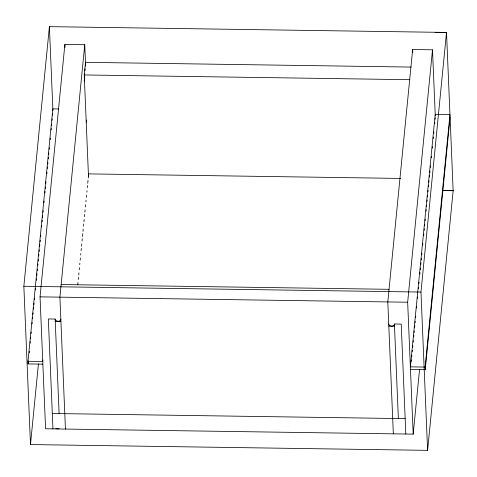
<?xml version="1.0" encoding="UTF-8"?>
<svg xmlns="http://www.w3.org/2000/svg" width="477" height="477" viewBox="0 0 477 477"><rect width="100%" height="100%" fill="white"/><g stroke="black" fill="none" stroke-linecap="round" stroke-linejoin="round"><path stroke-width="0.72" d="M23.85 286.272L49.399 26.646L446.514 32.436L453.15 190.728L427.601 450.354L30.486 444.564L23.85 286.272L420.964 292.061L446.514 32.436M42.864 364.136L28.119 363.921L28.006 361.286L52.846 108.869L58.749 108.959M28.119 363.921L28.405 360.958M29.21 352.819L29.353 351.34M30.158 343.196L30.301 341.717M30.594 338.753L30.737 337.275M31.1 333.572L31.249 332.093M32.048 323.949L32.197 322.47M32.561 318.767L32.704 317.288M32.996 314.325L33.146 312.846M33.509 309.144L33.652 307.665M33.945 304.702L34.088 303.223M34.451 299.52L34.6 298.042M35.399 289.903L35.548 288.418M36.347 280.279L36.496 278.795M36.783 275.837L37.003 273.613M37.295 270.656L37.439 269.177M37.802 265.474L37.951 263.996M38.243 261.032L38.387 259.554M38.75 255.851L38.899 254.372M39.192 251.409L39.335 249.93M39.698 246.227L39.847 244.749M40.134 241.785L40.283 240.307M40.646 236.604L40.789 235.125M41.594 226.98L41.737 225.502M42.101 221.799L42.25 220.32M42.542 217.357L42.686 215.878M43.049 212.176L43.198 210.697M43.997 202.558L44.14 201.073M44.945 192.935L45.088 191.45M45.381 188.493L45.53 187.008M45.893 183.311L46.036 181.826M46.835 173.688L46.984 172.209M47.348 168.506L47.491 167.028M47.783 164.064L47.933 162.585M48.296 158.883L48.439 157.404M48.732 154.441L48.881 152.962M49.244 149.259L49.387 147.781M50.186 139.636L50.335 138.157M51.134 130.012L51.283 128.534M51.576 125.57L51.719 124.092M52.082 120.389L52.231 118.91M52.595 115.207L52.738 113.729M419.527 369.735L413.189 434.136L45.577 428.775L40.044 296.861L64.89 44.45L84.745 44.737L85.633 66.047M30.486 444.564L38.416 363.939M42.9 360.016L42.757 361.5L28.006 361.286M84.745 44.737L59.905 297.153L65.432 429.061M88.478 176.079L84.238 74.949L85.478 62.326L411.156 67.072M84.334 77.143L84.673 73.643M84.954 70.834L85.156 68.73M85.437 65.927L85.574 64.526M84.697 76.541L84.423 79.343A2.844 2.194 5.6 0 1 84.089 80.44M84.512 81.543L84.656 80.142M86.373 122.231L86.587 120.067M77.763 284.68L77.984 282.456M78.276 279.498L78.496 277.274M78.711 275.056L78.932 272.832M79.224 269.875L79.438 267.651M79.731 264.693L79.88 263.215M80.172 260.251L80.386 258.033M80.679 255.07L80.822 253.591M81.114 250.628L81.334 248.41M81.555 246.186L81.77 243.968M82.062 241.004L82.282 238.786M82.497 236.562L82.789 233.605M83.01 231.381L83.231 229.163M83.523 226.199L83.737 223.981M83.958 221.763L84.173 219.539M84.465 216.576L84.685 214.358M84.906 212.14L85.121 209.916M85.413 206.958L85.633 204.734M85.926 201.777L86.069 200.292M86.361 197.335L86.581 195.111M86.874 192.153L87.017 190.669M87.309 187.711L87.524 185.487M87.744 183.269L88.036 180.306M88.257 178.088L88.472 175.87M435.268 115.768L432.502 49.811L412.647 49.519L387.807 301.929L393.334 433.843M413.189 434.136L407.662 302.221L432.502 49.811M411.281 361.351L411.43 359.873M411.723 356.915L411.866 355.431M412.229 351.734L412.378 350.249M412.665 347.292L412.814 345.807M413.177 342.11L413.32 340.626M413.684 336.929L413.833 335.444M414.125 332.487L414.269 331.008M414.632 327.305L414.781 325.827M415.073 322.863L415.217 321.385M415.58 317.682L415.729 316.203M416.528 308.059L416.671 306.58M417.476 298.435L417.619 296.956M418.424 288.812L418.567 287.333M418.931 283.63L419.08 282.151M419.879 274.007L420.022 272.528M420.315 269.571L420.464 268.086M420.827 264.389L420.97 262.905M421.263 259.947L421.406 258.462M421.775 254.766L421.918 253.281M422.717 245.142L422.866 243.658M423.665 235.519L423.814 234.04M424.178 230.337L424.321 228.859M424.613 225.895L424.763 224.417M425.126 220.714L425.269 219.235M426.068 211.09L426.217 209.612M426.51 206.648L426.653 205.17M427.016 201.467L427.165 199.988M427.458 197.025L427.601 195.546M427.964 191.843L428.113 190.365M428.477 186.662L428.62 185.183M428.912 182.22L429.056 180.741M429.419 177.039L429.568 175.56M429.86 172.602L430.004 171.118M430.367 167.421L430.516 165.936M431.315 157.798L431.464 156.313M432.263 148.174L432.406 146.695M433.211 138.551L433.354 137.072M433.718 133.369L433.867 131.89M434.666 123.746L434.815 122.267M435.102 119.304L435.251 117.825M425.12 367.075L449.96 114.659L435.209 114.444L410.369 366.861L425.12 367.075L425.234 369.711L410.482 369.496M425.234 369.711L450.073 117.3M435.173 32.424L446.52 32.591M84.238 74.949L409.91 79.695M88.382 173.884L400.674 178.434M442.507 190.424L453.144 190.579M442.513 190.573L453.15 190.728M61.145 284.53L389.047 289.312M40.044 296.861L407.662 302.221M60.823 319.137A2.844 2.194 5.6 0 1 58.081 321.295A2.844 2.194 5.6 0 1 55.153 319.053L48.344 318.952L52.953 428.883M388.725 323.919A2.844 2.194 5.6 0 0 391.659 326.155A2.844 2.194 5.6 0 0 394.401 324.002L401.211 324.098L405.814 434.028M55.243 321.254L60.919 321.337M388.821 326.113L394.491 326.196M52.303 413.493L405.17 418.639M55.69 428.751L59.208 428.805M412.647 49.519L412.772 52.482M420.964 292.061L427.601 450.354M394.401 324.002L398.361 418.538M64.89 44.45L65.009 47.414M49.399 26.646L52.917 110.622M55.153 319.053L59.112 413.589"/></g></svg>
